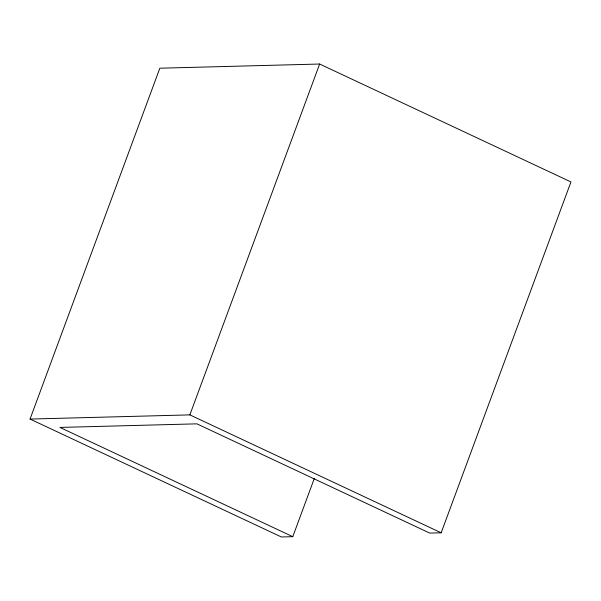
<?xml version="1.0" encoding="UTF-8"?>
<svg xmlns="http://www.w3.org/2000/svg" width="601" height="601" viewBox="0 0 601 601"><rect width="100%" height="100%" fill="white"/><g stroke="black" fill="none" stroke-linecap="round" stroke-linejoin="round"><path stroke-width="0.9" d="M292.777 536.678L281.358 536.971L30.05 419.062L159.836 68.206L319.642 64.029L570.95 181.938L441.164 532.794L429.753 533.095L196.91 423.84L59.935 427.424L292.777 536.678L314.263 478.576M30.05 419.062L189.856 414.878L319.642 64.029M189.856 414.878L441.164 532.794"/></g></svg>
